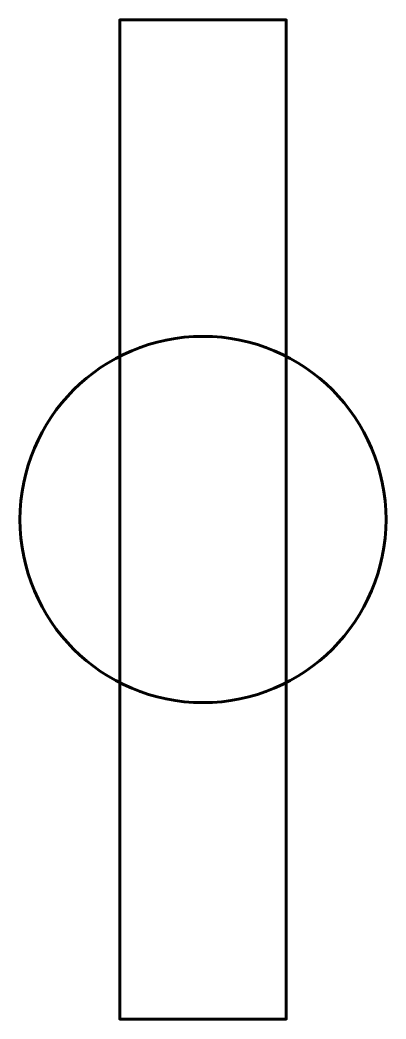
# Model space of a CAD drawing. Header units: millimetres. Extents: x 881.6 to 892.6, y -106.5 to -76.5.
import ezdxf

# ---------------------------------------------------------------- set-up
doc = ezdxf.new("R2010")
doc.units = ezdxf.units.MM
doc.linetypes.add('K5LT_BASIC', pattern=[0])
doc.layers.add('Системный слой', color=7, linetype='Continuous')

msp = doc.modelspace()

# ---------------------------------------------------------------- linework, layer by layer
at = {"layer": 'Системный слой', "color": 150, "linetype": 'K5LT_BASIC', "lineweight": 60, "true_color": 0x0080ff}
for points in [[(889.59, -89.051), (889.59, -76.5), (884.59, -76.5), (884.59, -89.051)], [(884.59, -89.051), (884.59, -106.5), (889.59, -106.5), (889.59, -89.051)]]:
    msp.add_lwpolyline(points, dxfattribs=at)
msp.add_circle((887.09, -91.5), 5.5, dxfattribs=at)

doc.saveas('drawing.dxf')
